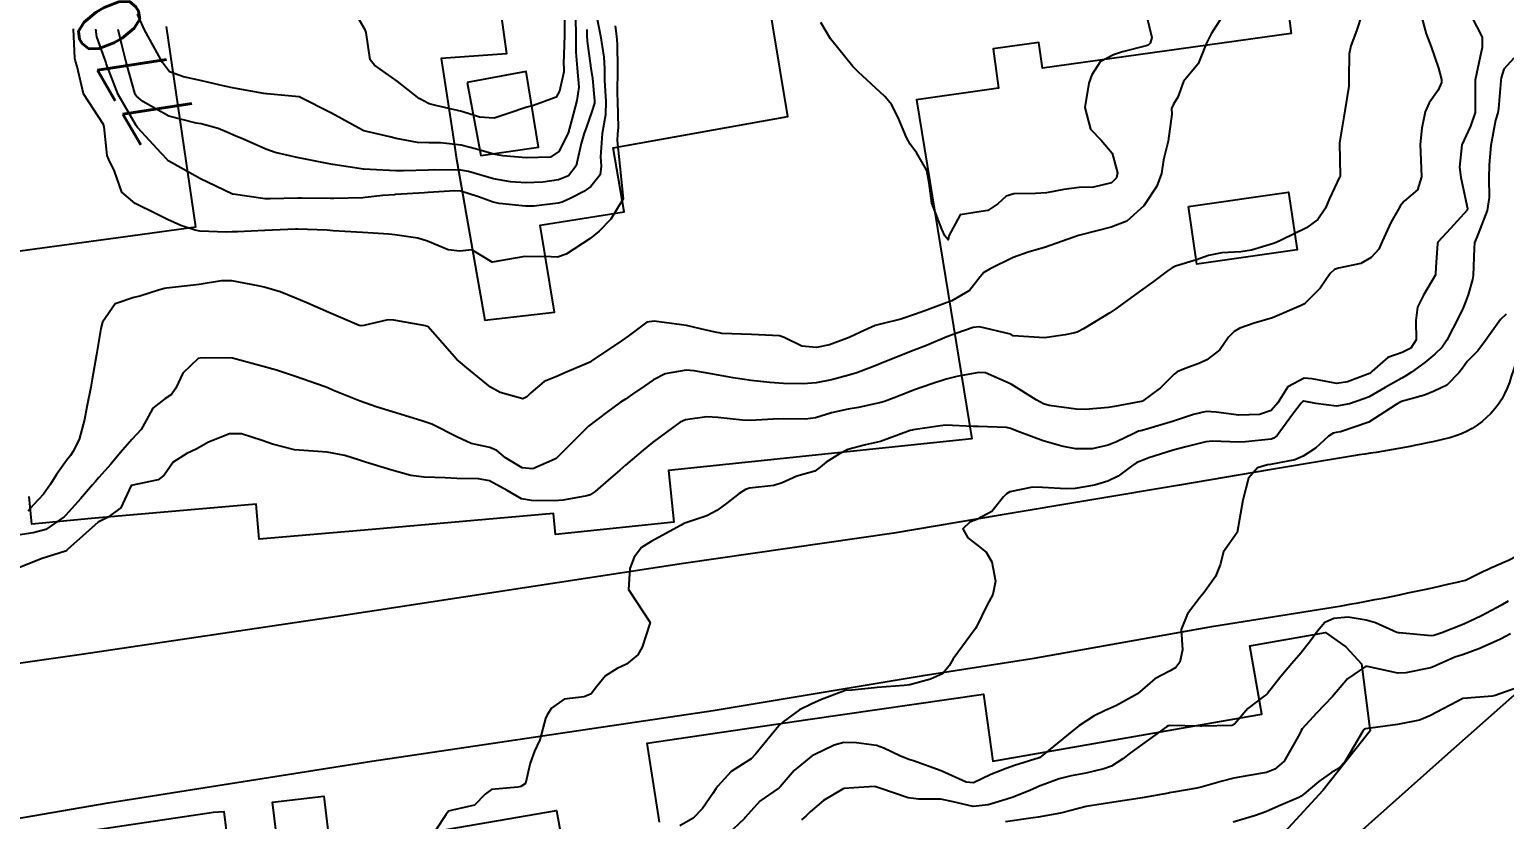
# Model space of a CAD drawing. Header units: metres. Extents: x 318500 to 325275, y 7408834 to 7428799.
# Drawn here: x 320210.4 to 320301.1, y 7410249.3 to 7410297.8 of the extents above; entities that cross this region are included whole.
import ezdxf
from ezdxf.enums import TextEntityAlignment as Align

# ---------------------------------------------------------------- set-up
doc = ezdxf.new("R2010")
doc.units = ezdxf.units.M
doc.header["$MEASUREMENT"] = 0
for name, color, linetype in [('Cotas', 45, 'Continuous'), ('Curvas de Nivel 1m', 11, 'Continuous'), ('Curvas de Nivel 5m', 15, 'Continuous'), ('Edificações', 30, 'Continuous'), ('Vias Primárias', 230, 'Continuous')]:
    doc.layers.add(name, color=color, linetype=linetype)
doc.styles.add('Style-STANDARD', font='STANDARD.shx')

msp = doc.modelspace()

# ---------------------------------------------------------------- linework, layer by layer
at = {"layer": 'Curvas de Nivel 1m', "flags": 128}
for points, elevation in [([(320243.297, 7410299.226), (320243.282, 7410297.466), (320243.234, 7410295.688), (320243.242, 7410295.467), (320243.248, 7410295.225), (320242.988, 7410294.03), (320242.784, 7410293.671), (320242.287, 7410293.477), (320241.323, 7410293.138), (320240.973, 7410293.048), (320239.815, 7410292.66), (320238.963, 7410292.37), (320238.059, 7410292.438), (320236.968, 7410292.777), (320235.383, 7410293.157), (320234.975, 7410293.26), (320234.361, 7410293.579), (320232.996, 7410294.654), (320231.604, 7410295.621), (320231.338, 7410295.95), (320231.096, 7410297.629), (320231.033, 7410297.801), (320229.96, 7410299.641)], 773), ([(320292.329, 7410298.811), (320291.977, 7410297.744), (320291.628, 7410296.821), (320291.528, 7410296.327), (320291.505, 7410294.823), (320291.49, 7410294.335), (320291.261, 7410292.826), (320290.963, 7410291.099), (320290.923, 7410290.868), (320290.918, 7410290.83), (320290.945, 7410289.83), (320290.964, 7410288.829), (320290.961, 7410288.798), (320290.929, 7410288.738), (320290.302, 7410287.443), (320290.071, 7410286.838), (320289.597, 7410286.139), (320288.888, 7410285.629), (320287.341, 7410284.873), (320287.025, 7410284.731), (320286.877, 7410284.677), (320285.512, 7410284.259), (320284.869, 7410284.158), (320283.688, 7410284.102), (320282.865, 7410283.929), (320282.127, 7410283.675), (320280.855, 7410283.274), (320280.64, 7410283.176), (320280.326, 7410282.968), (320279.486, 7410282.335), (320278.833, 7410281.868), (320278.317, 7410281.505), (320277.645, 7410281.002), (320277.173, 7410280.65), (320276.814, 7410280.406), (320275.195, 7410279.433), (320274.793, 7410279.224), (320274.653, 7410279.181), (320274.057, 7410279.051), (320272.788, 7410278.866), (320270.874, 7410279.005), (320270.79, 7410279.058), (320270.768, 7410279.068), (320270.705, 7410279.091), (320268.796, 7410279.546), (320268.409, 7410279.512), (320267.35, 7410279.142), (320266.788, 7410278.927), (320265.532, 7410278.413), (320264.779, 7410278.111), (320262.976, 7410277.401), (320262.771, 7410277.318), (320262.478, 7410277.204), (320261.253, 7410276.732), (320260.76, 7410276.574), (320259.706, 7410276.29), (320258.753, 7410276.105), (320257.963, 7410276.05), (320256.752, 7410276.071), (320255.916, 7410276.129), (320254.754, 7410276.253), (320253.661, 7410276.416), (320252.759, 7410276.576), (320251.264, 7410276.851), (320250.763, 7410276.883), (320249.475, 7410276.663), (320248.754, 7410276.304), (320248.222, 7410275.921), (320247.458, 7410275.403), (320247.028, 7410275.115), (320246.733, 7410274.914), (320245.86, 7410274.285), (320244.76, 7410273.439), (320244.71, 7410273.393), (320242.773, 7410271.469), (320242.729, 7410271.43), (320242.689, 7410271.411), (320241.34, 7410270.824), (320240.681, 7410270.889), (320239.652, 7410271.506), (320239.133, 7410271.952), (320238.696, 7410272.137), (320237.545, 7410272.384), (320236.702, 7410272.778), (320235.129, 7410273.566), (320234.712, 7410273.71), (320234.517, 7410273.769), (320232.721, 7410274.325), (320231.703, 7410274.638), (320230.73, 7410274.976), (320229.094, 7410275.646), (320228.742, 7410275.799), (320228.51, 7410275.887), (320226.752, 7410276.497), (320225.575, 7410276.881), (320224.761, 7410277.122), (320222.873, 7410277.625), (320222.769, 7410277.643), (320220.892, 7410277.635), (320220.768, 7410277.603), (320219.817, 7410276.711), (320219.389, 7410275.78), (320219.13, 7410275.388), (320218.73, 7410275.127), (320217.975, 7410274.544), (320217.579, 7410273.801), (320217.263, 7410273.246), (320216.698, 7410272.62), (320215.989, 7410271.821), (320215.403, 7410271.105), (320214.667, 7410270.288), (320214.453, 7410270.053), (320214.282, 7410269.846), (320213.526, 7410268.977), (320212.632, 7410267.985), (320212.579, 7410267.922), (320212.525, 7410267.871), (320211.409, 7410267.096), (320210.62, 7410266.896), (320209.426, 7410266.716)], 767), ([(320295.925, 7410298.761), (320296.253, 7410297.553), (320296.557, 7410296.755), (320297.02, 7410295.438), (320297.19, 7410294.747), (320297.191, 7410294.564), (320297, 7410294.098), (320296.434, 7410293.31), (320296.192, 7410292.758), (320295.978, 7410291.751), (320295.884, 7410290.761), (320295.923, 7410289.783), (320295.966, 7410288.76), (320295.72, 7410287.96), (320294.908, 7410287.278), (320294.678, 7410286.998), (320294.554, 7410286.775), (320294.072, 7410285.962), (320293.55, 7410284.79), (320293.336, 7410284.33), (320292.865, 7410283.81), (320292.236, 7410283.433), (320290.855, 7410283.151), (320290.614, 7410283.072), (320290.354, 7410282.835), (320289.743, 7410281.935), (320288.822, 7410280.997), (320288.733, 7410280.939), (320288.569, 7410280.854), (320286.812, 7410280.108), (320285.688, 7410279.776), (320284.806, 7410279.476), (320284.445, 7410279.272), (320284.103, 7410278.917), (320283.575, 7410278.136), (320282.779, 7410277.53), (320282.378, 7410277.334), (320281.334, 7410276.952), (320280.941, 7410276.783), (320280.765, 7410276.647), (320279.92, 7410275.805), (320278.811, 7410274.989), (320278.74, 7410274.972), (320277.09, 7410274.651), (320276.734, 7410274.584), (320275.293, 7410274.471), (320274.732, 7410274.496), (320273.076, 7410274.723), (320272.736, 7410274.826), (320272.285, 7410275.075), (320270.754, 7410276.018), (320269.164, 7410276.714), (320268.765, 7410276.754), (320267.4, 7410276.501), (320266.758, 7410276.339), (320265.869, 7410276.043), (320264.747, 7410275.65), (320264.398, 7410275.522), (320263.561, 7410275.188), (320262.965, 7410274.969), (320262.736, 7410274.905), (320261.355, 7410274.596), (320260.729, 7410274.491), (320259.702, 7410274.263), (320258.721, 7410273.967), (320258.098, 7410273.881), (320256.719, 7410273.898), (320256.123, 7410273.884), (320254.717, 7410273.799), (320254.221, 7410273.811), (320252.72, 7410273.982), (320252.042, 7410274.018), (320250.717, 7410273.839), (320250.39, 7410273.69), (320249.941, 7410273.372), (320248.7, 7410272.433), (320248.121, 7410271.97), (320247.449, 7410271.402), (320247.045, 7410271.046), (320246.68, 7410270.734), (320245.97, 7410270.122), (320245.165, 7410269.432), (320244.861, 7410269.232), (320244.656, 7410269.17), (320243.213, 7410268.9), (320242.651, 7410268.866), (320241.254, 7410268.881), (320240.652, 7410268.985), (320239.773, 7410269.503), (320238.669, 7410270.091), (320237.991, 7410270.209), (320236.67, 7410270.234), (320235.95, 7410270.278), (320234.671, 7410270.305), (320233.832, 7410270.423), (320232.677, 7410270.748), (320231.065, 7410271.244), (320230.686, 7410271.357), (320229.789, 7410271.639), (320228.692, 7410271.851), (320226.981, 7410271.964), (320226.693, 7410271.997), (320225.346, 7410272.35), (320224.699, 7410272.561), (320223.441, 7410272.984), (320222.702, 7410272.972), (320221.405, 7410272.458), (320220.693, 7410272.062), (320220.07, 7410271.769), (320219.233, 7410271.23), (320218.67, 7410270.43), (320218.303, 7410270.156), (320216.66, 7410269.81), (320216.024, 7410268.435), (320215.193, 7410267.832), (320214.627, 7410267.555), (320212.745, 7410265.868), (320212.674, 7410265.804), (320212.608, 7410265.765), (320211.175, 7410265.311), (320210.598, 7410265.098), (320209.75, 7410264.745)], 766), ([(320283.918, 7410298.921), (320283.046, 7410297.558), (320282.737, 7410296.935), (320282.245, 7410295.719), (320281.604, 7410294.951), (320281.337, 7410294.623), (320280.99, 7410293.657), (320280.724, 7410293.224), (320280.594, 7410292.966), (320280.629, 7410292.618), (320280.401, 7410290.968), (320280.103, 7410289.812), (320279.979, 7410288.974), (320279.7, 7410288.196), (320278.9, 7410286.99), (320277.847, 7410286.044), (320276.887, 7410285.681), (320275.05, 7410285.206), (320274.881, 7410285.158), (320274.542, 7410285.045), (320272.864, 7410284.437), (320271.795, 7410284.146), (320270.857, 7410283.808), (320269.456, 7410283.111), (320269.069, 7410282.895), (320268.843, 7410282.629), (320268.174, 7410281.786), (320267.1, 7410281.146), (320266.894, 7410281.074), (320266.818, 7410281.043), (320265.438, 7410280.536), (320264.807, 7410280.317), (320263.953, 7410280.032), (320262.798, 7410279.728), (320262.379, 7410279.623), (320261.484, 7410279.22), (320260.787, 7410278.901), (320259.572, 7410278.452), (320258.78, 7410278.28), (320257.884, 7410278.366), (320256.786, 7410278.901), (320256.495, 7410278.992), (320254.788, 7410279.073), (320252.965, 7410279.151), (320252.788, 7410279.175), (320252.654, 7410279.197), (320251.99, 7410279.342), (320250.794, 7410279.628), (320250.477, 7410279.682), (320248.798, 7410279.891), (320248.356, 7410279.836), (320247.777, 7410279.4), (320247.211, 7410278.981), (320246.783, 7410278.699), (320244.936, 7410277.438), (320244.835, 7410277.373), (320244.768, 7410277.336), (320243.444, 7410276.776), (320242.755, 7410276.473), (320242.045, 7410276.183), (320241.214, 7410275.485), (320240.975, 7410275.249), (320240.735, 7410275.136), (320239.329, 7410275.511), (320238.745, 7410275.848), (320237.281, 7410277.023), (320236.769, 7410277.461), (320236.666, 7410277.551), (320235.797, 7410278.543), (320234.881, 7410279.569), (320234.79, 7410279.6), (320234.755, 7410279.606), (320232.795, 7410279.957), (320232.428, 7410279.973), (320230.951, 7410279.628), (320230.79, 7410279.606), (320230.668, 7410279.631), (320228.802, 7410280.441), (320227.455, 7410281.026), (320226.814, 7410281.3), (320225.818, 7410281.695), (320224.824, 7410281.997), (320224.459, 7410282.08), (320222.83, 7410282.373), (320222.197, 7410282.372), (320220.826, 7410282.162), (320220.472, 7410282.119), (320218.822, 7410281.925), (320218.709, 7410281.904), (320218.333, 7410281.795), (320217.189, 7410281.432), (320216.813, 7410281.36), (320215.661, 7410280.973), (320214.884, 7410279.839), (320214.786, 7410279.446), (320214.519, 7410277.844), (320214.262, 7410276.333), (320214.172, 7410275.849), (320213.932, 7410274.641), (320213.781, 7410273.854), (320213.462, 7410272.623), (320213.069, 7410271.864), (320212.913, 7410271.641), (320212.682, 7410271.337), (320212.059, 7410270.486), (320211.7, 7410269.88), (320211.257, 7410269.278), (320210.641, 7410268.606), (320210.298, 7410268.232)], 768), ([(320246.41, 7410298.049), (320246.48, 7410297.418), (320246.534, 7410296.927), (320246.544, 7410295.417), (320246.533, 7410293.871), (320246.546, 7410293.417), (320246.58, 7410291.791), (320246.547, 7410291.416), (320246.531, 7410291.001), (320246.69, 7410289.414), (320246.9, 7410287.41), (320246.145, 7410286.157), (320245.418, 7410285.432), (320244.865, 7410284.982), (320243.4, 7410284.007), (320242.854, 7410283.824), (320242.469, 7410283.859), (320240.854, 7410283.87), (320238.85, 7410283.52), (320237.594, 7410284.276), (320236.857, 7410284.206), (320236.141, 7410284.273), (320234.862, 7410284.813), (320234.281, 7410284.995), (320232.866, 7410285.202), (320232.497, 7410285.236), (320230.867, 7410285.341), (320229.074, 7410285.442), (320228.868, 7410285.465), (320228.697, 7410285.481), (320226.869, 7410285.557), (320226.742, 7410285.556), (320224.868, 7410285.472), (320223.195, 7410285.398), (320222.866, 7410285.379), (320222.504, 7410285.373), (320220.867, 7410285.43), (320220.584, 7410285.481), (320219.702, 7410285.778), (320218.875, 7410286.148), (320218.185, 7410286.493), (320216.89, 7410287.126), (320216.081, 7410287.822), (320215.622, 7410289.127), (320215.268, 7410289.835), (320215.185, 7410290.089), (320214.996, 7410291.839), (320214.952, 7410291.975), (320213.721, 7410293.859), (320213.328, 7410295.542), (320213.224, 7410295.867), (320213.181, 7410296.037), (320213.099, 7410297.869)], 769), ([(320243.961, 7410298.541), (320243.975, 7410297.456), (320243.986, 7410296.422), (320244.073, 7410295.454), (320244.165, 7410294.28), (320244.049, 7410293.454), (320243.822, 7410292.602), (320243.51, 7410291.462), (320242.938, 7410290.318), (320242.435, 7410289.975), (320240.934, 7410289.927), (320239.488, 7410290.064), (320238.936, 7410290.161), (320237.869, 7410290.466), (320236.942, 7410290.714), (320235.655, 7410290.851), (320234.943, 7410290.85), (320234.248, 7410290.886), (320232.945, 7410291.131), (320232.558, 7410291.218), (320230.95, 7410291.603), (320230.868, 7410291.631), (320228.966, 7410292.686), (320226.98, 7410293.68), (320224.982, 7410293.866), (320224.805, 7410293.89), (320222.987, 7410294.214), (320222.391, 7410294.336), (320220.994, 7410294.674), (320219.868, 7410294.906), (320219.001, 7410295.212), (320218.569, 7410295.794), (320218.023, 7410296.797), (320217.472, 7410297.806), (320217.044, 7410298.773)], 772), ([(320279.057, 7410298.687), (320279.386, 7410297.327), (320279.286, 7410296.986), (320279.167, 7410296.859), (320279.037, 7410296.81), (320277.588, 7410296.448), (320277.029, 7410296.273), (320276.205, 7410295.839), (320275.698, 7410295.03), (320275.517, 7410294.517), (320275.27, 7410293.036), (320275.629, 7410291.692), (320276.278, 7410291.02), (320276.948, 7410290.232), (320277.283, 7410289.006), (320277.227, 7410288.705), (320276.921, 7410288.395), (320275.806, 7410288.138), (320274.916, 7410288.107), (320273.977, 7410287.992), (320272.911, 7410287.794), (320272.235, 7410287.752), (320270.91, 7410287.734), (320270.427, 7410287.578), (320269.927, 7410287.105), (320269.303, 7410286.705), (320268.893, 7410286.642), (320267.603, 7410286.425), (320266.921, 7410285.149), (320266.867, 7410284.9), (320266.66, 7410285.152), (320266.486, 7410285.544), (320265.86, 7410287.16), (320265.706, 7410288.375), (320265.563, 7410289.164), (320264.94, 7410290.213), (320264.538, 7410290.768), (320264.302, 7410291.18), (320263.838, 7410292.315), (320263.414, 7410293.193), (320262.988, 7410293.705), (320261.348, 7410295.225), (320261.168, 7410295.384), (320261.013, 7410295.54), (320259.635, 7410297.244), (320259.045, 7410298.249)], 769), ([(320244.654, 7410297.828), (320244.67, 7410297.445), (320244.683, 7410297.102), (320244.915, 7410295.441), (320245, 7410294.804), (320245.138, 7410293.438), (320245.129, 7410293.287), (320244.97, 7410292.785), (320244.612, 7410291.789), (320244.495, 7410291.447), (320244.318, 7410290.824), (320243.996, 7410289.454), (320243.543, 7410288.838), (320242.917, 7410288.575), (320241.951, 7410288.443), (320240.914, 7410288.393), (320239.959, 7410288.46), (320238.917, 7410288.652), (320237.38, 7410289.087), (320236.924, 7410289.171), (320235.299, 7410289.191), (320234.924, 7410289.181), (320233.383, 7410289.134), (320232.923, 7410289.136), (320231.334, 7410289.214), (320230.924, 7410289.249), (320229.044, 7410289.533), (320228.929, 7410289.554), (320228.294, 7410289.66), (320227.152, 7410289.896), (320226.933, 7410289.94), (320225.497, 7410290.263), (320224.937, 7410290.459), (320223.596, 7410291.071), (320222.946, 7410291.338), (320222.673, 7410291.46), (320221.999, 7410291.744), (320220.954, 7410292.033), (320220.644, 7410292.075), (320218.96, 7410292.487), (320217.375, 7410293.405), (320216.979, 7410293.725), (320216.916, 7410293.811), (320216.877, 7410293.916), (320216.345, 7410295.82), (320216.071, 7410296.875), (320215.845, 7410297.828)], 771), ([(320301.643, 7410296.071), (320301.02, 7410295.378), (320300.855, 7410294.85), (320300.834, 7410294.693), (320300.705, 7410292.973), (320300.65, 7410292.695), (320300.519, 7410292.241), (320300.23, 7410290.701), (320300.129, 7410289.516), (320300.105, 7410288.702), (320300.117, 7410287.497), (320300.004, 7410286.703), (320299.449, 7410285.275), (320299.235, 7410284.715), (320299.2, 7410284.39), (320299.15, 7410282.715), (320299.109, 7410282.453), (320298.832, 7410281.521), (320298.615, 7410280.931), (320298.531, 7410280.724), (320298.29, 7410280.203), (320297.527, 7410278.739), (320297.234, 7410278.302), (320296.787, 7410277.87), (320296.171, 7410277.364), (320295.362, 7410276.764), (320295.004, 7410276.53), (320294.764, 7410276.399), (320293.724, 7410275.817), (320292.747, 7410275.258), (320292.432, 7410275.117), (320291.542, 7410274.818), (320290.739, 7410274.684), (320289.462, 7410274.843), (320288.742, 7410274.982), (320288.642, 7410274.951), (320288.562, 7410274.853), (320288.031, 7410274.158), (320287.09, 7410272.874), (320286.895, 7410272.7), (320286.717, 7410272.648), (320285.142, 7410272.475), (320284.713, 7410272.457), (320283.111, 7410272.529), (320282.713, 7410272.492), (320281.474, 7410272.183), (320280.705, 7410271.972), (320279.206, 7410271.491), (320278.693, 7410271.3), (320278.477, 7410271.207), (320278.145, 7410270.995), (320277.32, 7410270.364), (320276.676, 7410270.059), (320275.87, 7410269.824), (320274.669, 7410269.616), (320274.12, 7410269.596), (320272.669, 7410269.681), (320272.045, 7410269.7), (320270.665, 7410269.409), (320270.463, 7410269.293), (320270.265, 7410269.096), (320269.551, 7410268.202), (320268.639, 7410267.717), (320268.208, 7410267.555), (320267.768, 7410267.133), (320268.073, 7410266.577), (320268.621, 7410266.179), (320269.214, 7410265.709), (320269.552, 7410265.106), (320269.773, 7410263.922), (320269.62, 7410263.104), (320269.249, 7410262.431), (320268.617, 7410261.119), (320268.549, 7410261.014), (320267.17, 7410259.14), (320266.941, 7410258.726), (320266.516, 7410258.227), (320265.78, 7410257.889), (320264.506, 7410257.559), (320264.174, 7410257.506), (320262.503, 7410257.379), (320262.337, 7410257.368), (320260.95, 7410257.223), (320260.534, 7410257.195), (320260.499, 7410257.187), (320259.09, 7410256.645), (320258.487, 7410256.391), (320257.736, 7410256.007), (320256.722, 7410255.276), (320256.467, 7410255.024), (320255.044, 7410253.301), (320254.755, 7410252.996), (320254.442, 7410252.797), (320253.528, 7410252.224), (320252.72, 7410251.327), (320252.595, 7410251.151), (320252.413, 7410250.882), (320251.778, 7410249.96), (320251.196, 7410249.348), (320250.385, 7410248.877)], 764), ([(320301.174, 7410280.329), (320300.813, 7410279.995), (320299.893, 7410278.704), (320299.424, 7410278.077), (320298.78, 7410277.416), (320298.478, 7410277.021), (320298.27, 7410276.727), (320297.521, 7410275.976), (320296.753, 7410275.591), (320296.15, 7410275.355), (320294.743, 7410274.962), (320294.606, 7410274.908), (320294.412, 7410274.775), (320292.729, 7410273.702), (320290.986, 7410273.089), (320290.722, 7410273.053), (320290.538, 7410273.016), (320290.253, 7410272.835), (320289.454, 7410272.097), (320288.701, 7410271.601), (320288.176, 7410271.38), (320286.693, 7410271.098), (320286.503, 7410271.073), (320285.881, 7410270.892), (320285.336, 7410270.244), (320284.994, 7410268.905), (320284.64, 7410266.91), (320283.804, 7410265.732), (320283.583, 7410264.92), (320283.314, 7410264.209), (320282.584, 7410263.214), (320282.458, 7410263.056), (320282.364, 7410262.933), (320281.593, 7410261.916), (320281.2, 7410260.95), (320281.283, 7410259.695), (320281.107, 7410258.951), (320280.865, 7410258.615), (320280.522, 7410258.402), (320279.572, 7410257.917), (320278.5, 7410256.99), (320277.215, 7410256.277), (320276.484, 7410255.948), (320275.844, 7410255.655), (320274.908, 7410255.033), (320274.466, 7410254.681), (320272.491, 7410253.069), (320272.463, 7410253.056), (320270.942, 7410252.585), (320270.44, 7410252.418), (320269.497, 7410252.041), (320268.426, 7410251.53), (320267.981, 7410251.572), (320266.437, 7410252.274), (320264.741, 7410252.872), (320264.447, 7410252.961), (320263.906, 7410253.178), (320262.924, 7410253.663), (320262.456, 7410253.817), (320261.23, 7410253.991), (320260.458, 7410254.003), (320259.856, 7410253.836), (320258.631, 7410253.248), (320258.509, 7410253.19), (320258.449, 7410253.154), (320257.405, 7410252.296), (320256.538, 7410251.278), (320256.482, 7410251.216), (320256.418, 7410251.172), (320255.293, 7410250.41), (320254.391, 7410249.404), (320254.355, 7410249.346), (320254.324, 7410249.311), (320253.334, 7410248.367)], 763), ([(320301.29, 7410262.683), (320300.848, 7410262.416), (320300.576, 7410262.278), (320299.648, 7410261.781), (320298.566, 7410261.285), (320297.221, 7410260.74), (320296.724, 7410260.581), (320296.557, 7410260.561), (320294.587, 7410260.742), (320294.56, 7410260.748), (320294.457, 7410260.772), (320293.13, 7410261.355), (320292.567, 7410261.535), (320291.453, 7410261.701), (320290.568, 7410261.632), (320290.026, 7410261.375), (320289.57, 7410260.84), (320289.148, 7410260.248), (320288.54, 7410259.49), (320287.994, 7410258.858), (320287.315, 7410258.071), (320286.502, 7410257.025), (320286.43, 7410256.952), (320286.31, 7410256.883), (320285.288, 7410256.098), (320284.473, 7410255.143), (320284.328, 7410255.056), (320282.471, 7410255.018), (320282.384, 7410255.018), (320280.472, 7410255.061), (320280.399, 7410255.033), (320280.302, 7410254.963), (320278.457, 7410253.643), (320278.073, 7410253.374), (320277.613, 7410252.998), (320276.904, 7410252.544), (320276.441, 7410252.385), (320275.334, 7410252.129), (320274.434, 7410251.962), (320273.703, 7410251.778), (320272.423, 7410251.294), (320272.268, 7410251.226), (320271.93, 7410251.075), (320270.86, 7410250.639), (320270.411, 7410250.507), (320269.333, 7410250.179), (320268.404, 7410250.084), (320267.182, 7410250.364), (320266.411, 7410250.518), (320265.059, 7410250.515), (320264.412, 7410250.607), (320262.664, 7410251.196), (320262.421, 7410251.288), (320262.321, 7410251.302), (320261.066, 7410251.22), (320260.471, 7410251.178), (320260.419, 7410251.162), (320259.2, 7410250.451), (320258.398, 7410249.753), (320258.143, 7410249.504), (320257.858, 7410249.258)], 762), ([(320301.441, 7410260.681), (320300.865, 7410260.377), (320300.553, 7410260.231), (320299.499, 7410259.753), (320298.541, 7410259.422), (320298.014, 7410259.252), (320296.859, 7410258.745), (320296.644, 7410258.632), (320296.528, 7410258.594), (320295.008, 7410258.279), (320294.522, 7410258.266), (320292.653, 7410258.674), (320292.528, 7410258.668), (320291.421, 7410257.912), (320290.5, 7410256.83), (320289.511, 7410255.814), (320288.634, 7410254.848), (320288.571, 7410254.747), (320288.467, 7410254.526), (320287.528, 7410252.864), (320286.95, 7410252.365), (320286.439, 7410252.164), (320285.356, 7410251.977), (320284.434, 7410251.818), (320283.709, 7410251.639), (320282.425, 7410251.27), (320282.151, 7410251.207), (320280.726, 7410250.955), (320280.473, 7410250.906), (320280.419, 7410250.897), (320278.794, 7410250.604), (320278.413, 7410250.545), (320277.064, 7410250.35), (320276.409, 7410250.246), (320275.361, 7410250.07), (320274.402, 7410249.838), (320273.78, 7410249.668), (320272.395, 7410249.415), (320272.096, 7410249.371), (320270.391, 7410249.14)], 761)]:
    msp.add_lwpolyline(points, dxfattribs=dict(at, elevation=elevation))
at = {"layer": 'Curvas de Nivel 5m', "flags": 128}
for points, elevation in [([(320245.116, 7410299.382), (320245.499, 7410297.433), (320245.706, 7410296.119), (320245.737, 7410295.429), (320245.751, 7410294.676), (320245.834, 7410293.427), (320245.806, 7410292.588), (320245.611, 7410291.43), (320245.504, 7410289.999), (320245.54, 7410289.431), (320245.47, 7410288.884), (320244.911, 7410288.178), (320244.48, 7410287.872), (320243.669, 7410287.458), (320243.141, 7410287.222), (320242.895, 7410287.158), (320241.408, 7410286.969), (320240.892, 7410286.967), (320239.274, 7410287.134), (320238.895, 7410287.213), (320237.993, 7410287.534), (320236.905, 7410287.878), (320236.545, 7410287.914), (320234.904, 7410287.809), (320234.684, 7410287.792), (320232.901, 7410287.679), (320232.83, 7410287.672), (320232.12, 7410287.612), (320231.032, 7410287.494), (320230.898, 7410287.487), (320229.105, 7410287.44), (320228.897, 7410287.436), (320227.119, 7410287.454), (320226.897, 7410287.451), (320225.194, 7410287.407), (320224.896, 7410287.42), (320222.922, 7410287.707), (320222.9, 7410287.711), (320222.839, 7410287.731), (320220.913, 7410288.64), (320219.013, 7410289.704), (320218.93, 7410289.758), (320218.897, 7410289.79), (320218.504, 7410290.225), (320217.033, 7410291.809), (320216.952, 7410291.92), (320215.86, 7410293.827), (320215.114, 7410295.733), (320215.086, 7410295.839), (320215.068, 7410295.897), (320215.012, 7410296.071), (320214.548, 7410297.37), (320214.478, 7410297.848)], 770), ([(320299.059, 7410298.578), (320299.692, 7410297.355), (320299.689, 7410296.71), (320299.575, 7410296.168), (320299.274, 7410294.716), (320299.264, 7410294.458), (320299.259, 7410292.716), (320298.972, 7410291.884), (320298.444, 7410290.728), (320298.303, 7410289.366), (320298.381, 7410288.728), (320298.797, 7410286.827), (320298.772, 7410286.722), (320297.755, 7410285.603), (320296.979, 7410284.749), (320296.947, 7410284.681), (320296.857, 7410283.222), (320296.829, 7410282.772), (320296.822, 7410282.75), (320296.083, 7410281.506), (320295.715, 7410280.761), (320295.628, 7410279.946), (320295.63, 7410278.762), (320295.321, 7410278.235), (320294.788, 7410277.97), (320293.901, 7410277.665), (320292.924, 7410276.798), (320292.841, 7410276.726), (320292.768, 7410276.692), (320291.415, 7410276.165), (320290.759, 7410276.078), (320289.249, 7410276.359), (320288.763, 7410276.389), (320287.752, 7410275.868), (320287.137, 7410274.874), (320286.735, 7410274.405), (320285.999, 7410274.158), (320284.732, 7410274.125), (320283.354, 7410274.303), (320282.734, 7410274.34), (320281.952, 7410274.161), (320280.728, 7410273.752), (320278.947, 7410273.22), (320278.713, 7410273.17), (320278.573, 7410273.13), (320278.274, 7410272.994), (320277.222, 7410272.488), (320276.703, 7410272.283), (320275.733, 7410272.057), (320274.7, 7410272.051), (320273.856, 7410272.208), (320272.705, 7410272.549), (320271.276, 7410273.084), (320270.713, 7410273.302), (320270.448, 7410273.36), (320268.715, 7410273.424), (320268.404, 7410273.435), (320266.715, 7410273.503), (320266.392, 7410273.476), (320264.711, 7410273.217), (320264.673, 7410273.208), (320264.543, 7410273.173), (320262.703, 7410272.506), (320261.783, 7410272.296), (320260.698, 7410272.003), (320260.185, 7410271.746), (320259.38, 7410271.243), (320259.012, 7410270.92), (320258.682, 7410270.687), (320257.577, 7410270.366), (320256.67, 7410269.964), (320256.156, 7410269.8), (320254.665, 7410269.632), (320254.418, 7410269.558), (320254.02, 7410269.316), (320253.262, 7410268.712), (320252.644, 7410268.26), (320252.041, 7410267.937), (320250.632, 7410267.461), (320250.567, 7410267.425), (320250.469, 7410267.362), (320248.62, 7410266.369), (320248.03, 7410265.982), (320247.564, 7410265.4), (320247.307, 7410264.695), (320247.22, 7410263.404), (320248.55, 7410261.39), (320248.063, 7410259.867), (320247.8, 7410259.397), (320247.096, 7410258.829), (320246.517, 7410258.549), (320245.817, 7410258.114), (320245.254, 7410257.429), (320244.926, 7410257.001), (320244.491, 7410256.812), (320243.274, 7410256.672), (320242.48, 7410256.121), (320242.232, 7410255.714), (320242.122, 7410255.473), (320241.766, 7410254.167), (320241.45, 7410253.48), (320241.179, 7410252.742), (320240.887, 7410251.485), (320240.603, 7410251.302), (320240.417, 7410251.265), (320238.807, 7410251.121), (320238.41, 7410250.836), (320237.763, 7410250.166), (320236.394, 7410249.84), (320236.157, 7410249.788), (320235.999, 7410249.554), (320235.349, 7410248.592)], 765), ([(320301.829, 7410257.358), (320300.503, 7410256.886), (320300.337, 7410256.858), (320298.5, 7410256.72), (320296.489, 7410255.642), (320295.854, 7410255.389), (320294.483, 7410255.119), (320292.517, 7410254.846), (320292.47, 7410254.833), (320292.45, 7410254.82), (320292.435, 7410254.801), (320292.37, 7410254.703), (320291.25, 7410252.818), (320290.855, 7410252.413), (320290.44, 7410252.157), (320289.666, 7410251.603), (320288.763, 7410250.847), (320288.566, 7410250.7), (320288.417, 7410250.63), (320287.185, 7410250.092), (320286.403, 7410249.737), (320285.769, 7410249.52), (320284.393, 7410249.104)], 760)]:
    msp.add_lwpolyline(points, dxfattribs=dict(at, elevation=elevation))
at = {"layer": 'Edificações'}
for points in [[(320238.639, 7410304.189), (320239.727, 7410296.337), (320235.707, 7410296.04), (320236.398, 7410291.514), (320236.565, 7410290.415), (320236.631, 7410289.986), (320238.398, 7410279.968), (320242.669, 7410280.451), (320241.792, 7410285.801), (320246.949, 7410286.615), (320246.271, 7410290.55), (320257.011, 7410292.478), (320252.853, 7410317.628)], [(320286.316, 7410310.343), (320287.957, 7410297.584), (320272.664, 7410295.44), (320272.441, 7410297.028), (320269.636, 7410296.635), (320269.975, 7410294.214), (320264.931, 7410293.507), (320268.322, 7410272.66), (320249.676, 7410270.722), (320250.006, 7410267.549), (320242.725, 7410266.792), (320242.614, 7410268.07), (320231.474, 7410267.1), (320224.525, 7410266.495), (320224.337, 7410268.659), (320214.218, 7410267.778), (320210.548, 7410267.418), (320210.381, 7410269.118)], [(320162.932, 7410303.321), (320167.722, 7410273.085), (320178.096, 7410274.728), (320177.037, 7410281.416), (320186.064, 7410282.975), (320185.362, 7410290.586), (320195.063, 7410291.936), (320196.807, 7410281.728), (320201.823, 7410282.23), (320201.379, 7410286.672), (320206.132, 7410287.253), (320206.326, 7410287.264), (320206.793, 7410283.819), (320216.745, 7410285.169), (320220.628, 7410285.692), (320218.815, 7410298.014)], [(320249.124, 7410249.115), (320248.366, 7410253.968), (320258.25, 7410255.427), (320269.038, 7410256.975), (320269.038, 7410256.975), (320269.627, 7410252.867), (320285.321, 7410255.599), (320286.145, 7410255.743), (320285.411, 7410259.956), (320290.058, 7410260.766), (320290.058, 7410260.766), (320291.306, 7410259.887), (320292.274, 7410258.847), (320292.776, 7410254.982), (320292.81, 7410254.72), (320289.894, 7410251.055), (320286.128, 7410246.959)], [(320225.801, 7410246.494), (320225.337, 7410250.337), (320228.49, 7410250.717), (320228.884, 7410247.432), (320242.797, 7410249.835), (320243.093, 7410248.119)], [(320199.467, 7410246.408), (320221.721, 7410249.73), (320222.354, 7410249.763), (320222.793, 7410246.131)]]:
    msp.add_lwpolyline(points, dxfattribs=at)
for points in [[(320237.305, 7410294.562), (320238.15, 7410290.088), (320241.697, 7410290.594), (320240.937, 7410295.237)], [(320281.647, 7410286.945), (320287.8, 7410287.835), (320288.314, 7410284.287), (320282.161, 7410283.397)]]:
    msp.add_lwpolyline(points, close=True, dxfattribs=at)
at = {"layer": 'Vias Primárias'}
for points in [[(320392.713, 7410331.801, 0.021769), (320374.569, 7410322.443, 0.023945), (320363.914, 7410313.936), (320352.619, 7410304.477), (320345.919, 7410297.955), (320331.827, 7410284.118), (320320.465, 7410273.313), (320310.276, 7410264.118), (320302.025, 7410257.251), (320297.59, 7410253.32), (320275.281, 7410233.444), (320267.095, 7410226.105), (320263.993, 7410223.318), (320258.424, 7410218.425), (320255.651, 7410215.771), (320245.022, 7410206.202), (320232.097, 7410194.555), (320228.124, 7410190.643, 0.041002), (320224.897, 7410187.159, -0.004787), (320216.121, 7410174.178, -0.089354), (320212.749, 7410171.297, -0.03878), (320209.215, 7410169.883, -0.257767), (320199.304, 7410171.811), (320181.35, 7410186.234)], [(320136.706, 7410237.907), (320148.209, 7410239.65), (320179.113, 7410244.347), (320195.402, 7410246.886), (320215.241, 7410250.307), (320231.436, 7410252.869), (320252.416, 7410255.982), (320265.342, 7410258.125), (320272.156, 7410259.18), (320283.208, 7410261.155), (320290.545, 7410262.327, 0.016333), (320298.671, 7410263.985, -0.020972), (320301.305, 7410265.209, -0.018146), (320304.267, 7410266.56, -0.010029), (320307.653, 7410268.717, -0.02062), (320311.912, 7410271.582, 0.01704), (320318.595, 7410276.995, 0.468897), (320318.319, 7410290.607, 0.154188), (320313.206, 7410292.567), (320312.458, 7410292.581), (320311.926, 7410292.591, -0.412782), (320310.736, 7410293.822), (320310.457, 7410296.779, 0.095223), (320302.021, 7410325.688)], [(320294.415, 7410324.594, -0.160522), (320302.862, 7410282.349, -0.046755), (320301.483, 7410276.49, -0.28854), (320297.347, 7410272.651, -0.025773), (320291.79, 7410271.631), (320286.62, 7410270.76), (320281.083, 7410269.828), (320270.059, 7410267.972), (320263.528, 7410266.872), (320250.611, 7410265.005), (320229.305, 7410261.751), (320213.591, 7410259.413), (320193.772, 7410256.581), (320177.521, 7410254.144), (320146.612, 7410249.446), (320128.856, 7410246.755)]]:
    msp.add_lwpolyline(points, format="xyb", dxfattribs=at)

# ---------------------------------------------------------------- texts
at = {"layer": 'Cotas', "style": 'Style-STANDARD'}
msp.add_text('770', height=4, rotation=120.04536, dxfattribs=at).set_placement((320216.858, 7410295.385, 770), align=Align.MIDDLE_CENTER)

doc.saveas('drawing.dxf')
